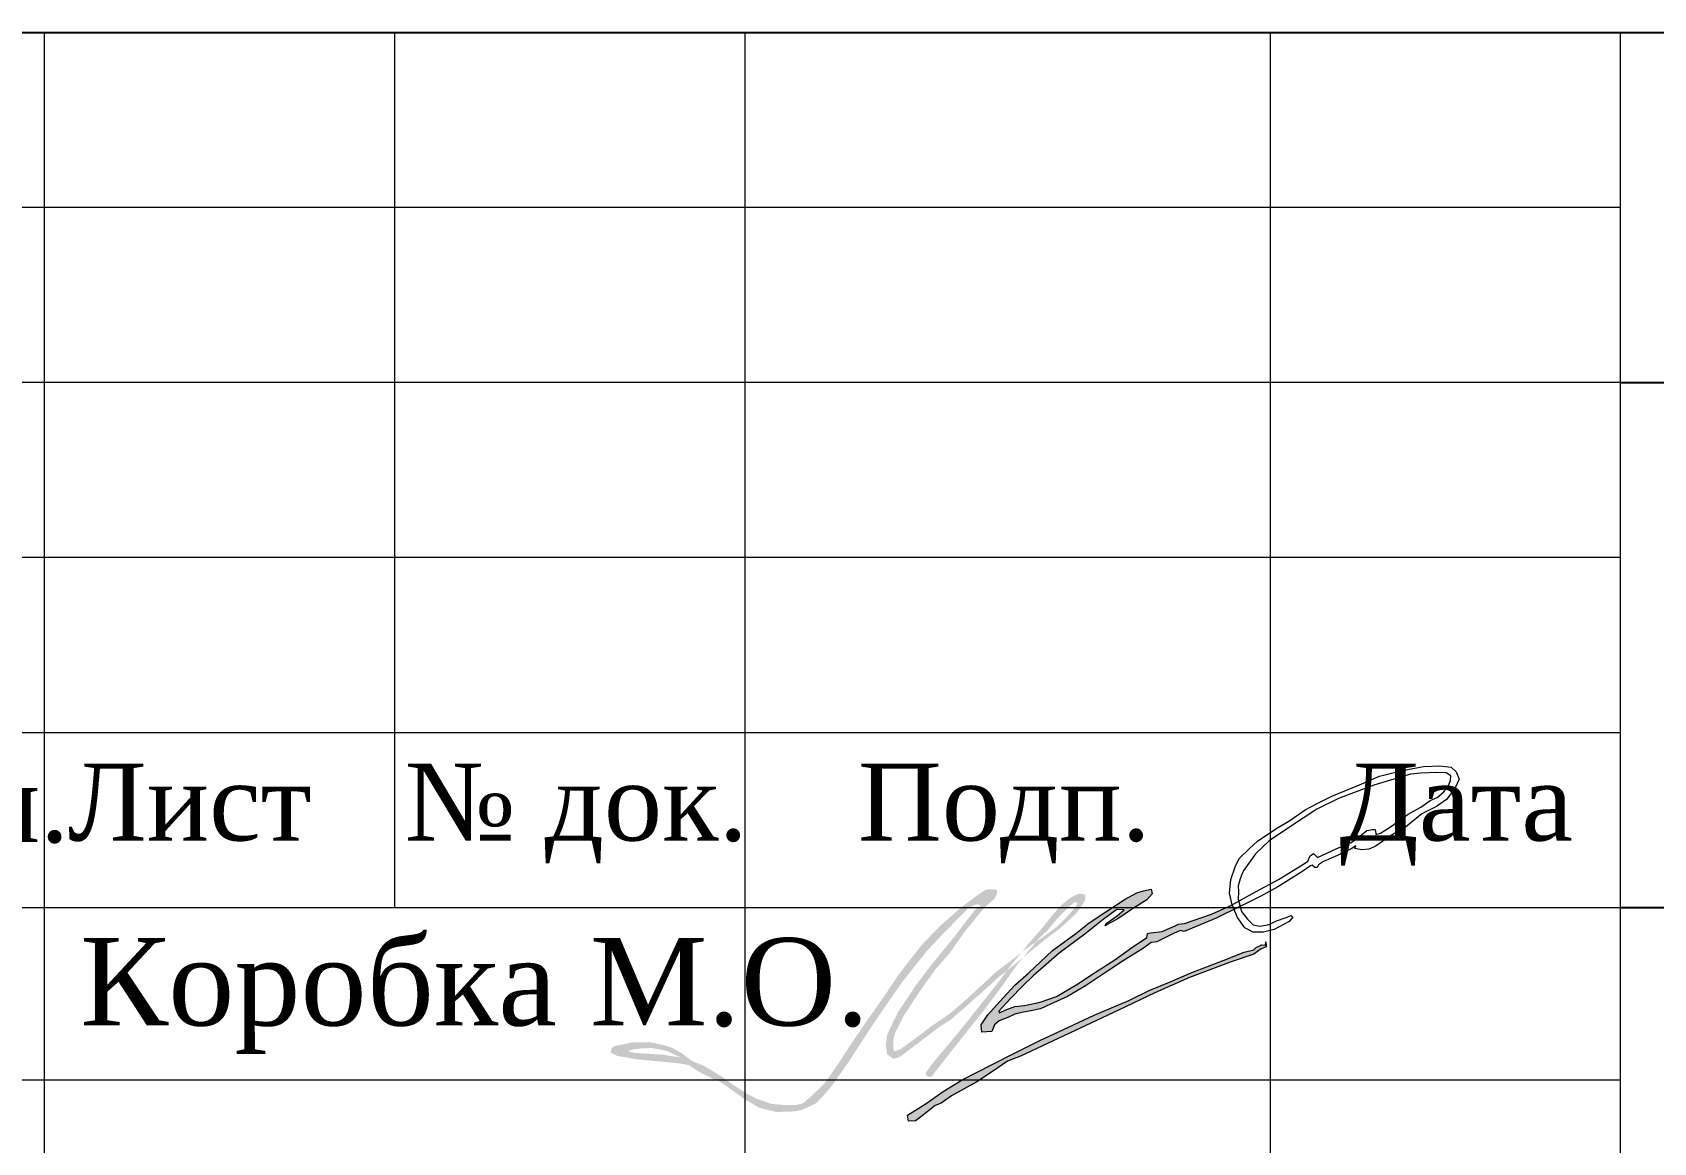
# Model space of a CAD drawing. Header units: millimetres. Extents: x 3380 to 11503, y -2610 to -1453.
# Drawn here: x 11333.07 to 11379.36, y -2581.95 to -2550.25 of the extents above; entities that cross this region are included whole.
import ezdxf

# ---------------------------------------------------------------- set-up
doc = ezdxf.new("R2010")
doc.units = ezdxf.units.MM
doc.linetypes.add('______A_', pattern=[0])
doc.layers.add('Format', color=10, linetype='Continuous', lineweight=50)
doc.layers.add('Text', color=7, linetype='Continuous')
doc.layers.add('КОНТУРА', color=7, linetype='Continuous')
doc.styles.get("Standard").update_dxf_attribs({"font": 'arial.ttf'})

msp = doc.modelspace()

# ---------------------------------------------------------------- hatches: boundary and pattern name
at = {"linetype": 'Continuous', "lineweight": 20}
h = msp.add_hatch(color=174, dxfattribs=at)
h.dxf.hatch_style = 1
h.paths.add_polyline_path([(11355.881, -2580.355), (11356.364, -2579.669), (11357.144, -2578.471), (11357.907, -2577.367), (11358.609, -2576.485), (11359.045, -2576.019), (11359.794, -2575.254), (11360.036, -2575.142), (11360.173, -2575.176), (11359.993, -2575.301), (11359.769, -2575.585), (11359.42, -2576.049), (11358.817, -2576.779), (11358.295, -2577.463), (11357.779, -2578.244), (11357.486, -2578.854), (11357.443, -2579.155), (11357.477, -2579.43), (11357.654, -2579.555), (11357.83, -2579.512), (11358.403, -2579.078), (11358.971, -2578.648), (11359.277, -2578.454), (11359.648, -2578.134), (11360.277, -2577.579), (11360.67, -2577.22), (11360.894, -2577.041), (11360.904, -2577.027), (11361.319, -2576.513), (11361.16, -2576.646), (11360.612, -2577.057), (11360.12, -2577.514), (11359.734, -2577.866), (11359.272, -2578.267), (11358.754, -2578.619), (11358.257, -2578.999), (11357.851, -2579.289), (11357.693, -2579.345), (11357.654, -2579.281), (11357.654, -2579.016), (11357.701, -2578.828), (11357.795, -2578.644), (11357.949, -2578.337), (11358.087, -2578.129), (11358.399, -2577.642), (11358.865, -2576.995), (11359.241, -2576.572), (11359.661, -2575.97), (11360.254, -2575.241), (11360.537, -2574.993), (11360.615, -2574.846), (11360.615, -2574.756), (11360.591, -2574.724), (11360.353, -2574.718), (11360.286, -2574.734), (11360.059, -2574.886), (11359.602, -2575.229), (11358.983, -2575.771), (11358.499, -2576.27), (11358.155, -2576.702), (11357.767, -2577.209), (11357.425, -2577.729), (11356.91, -2578.457), (11356.552, -2578.982), (11356.082, -2579.703), (11355.705, -2580.243), (11355.318, -2580.624), (11355.07, -2580.83), (11354.899, -2580.875), (11354.574, -2580.883), (11354.16, -2580.843), (11353.761, -2580.704), (11353.457, -2580.547), (11353.129, -2580.333), (11352.742, -2580.056), (11352.235, -2579.754), (11351.9, -2579.621), (11352.037, -2579.744), (11352.494, -2580.069), (11352.917, -2580.355), (11353.446, -2580.737), (11353.829, -2580.957), (11354.318, -2581.078), (11354.826, -2581.061), (11355.05, -2581.018), (11355.446, -2580.833), (11355.657, -2580.613)])
h = msp.add_hatch(color=174, dxfattribs=at)
h.dxf.hatch_style = 1
h.paths.add_polyline_path([(11363.647, -2575.582), (11364.037, -2575.296), (11364.245, -2575.3), (11364.046, -2575.478), (11363.733, -2575.699), (11363.701, -2575.763), (11363.782, -2575.717), (11364.065, -2575.56), (11364.488, -2575.273), (11364.897, -2575.021), (11365.05, -2574.847), (11365.019, -2574.717), (11364.797, -2574.76), (11364.605, -2574.817), (11364.274, -2574.999), (11363.726, -2575.364), (11363.249, -2575.676), (11362.862, -2575.976), (11362.196, -2576.463), (11361.52, -2577.101), (11361.12, -2577.458), (11360.684, -2577.927), (11360.349, -2578.301), (11360.166, -2578.588), (11360.179, -2578.797), (11360.471, -2578.78), (11360.545, -2578.588), (11360.68, -2578.475), (11360.928, -2578.375), (11361.124, -2578.288), (11361.329, -2578.236), (11361.577, -2578.184), (11361.86, -2578.136), (11362.139, -2577.997), (11362.626, -2577.784), (11363.141, -2577.477), (11363.795, -2577.038), (11364.213, -2576.76), (11364.802, -2576.401), (11365.015, -2576.236), (11365.177, -2576.219), (11365.673, -2575.966), (11365.856, -2575.897), (11365.96, -2575.923), (11366.877, -2575.541), (11367.389, -2575.289), (11367.335, -2575.159), (11367.276, -2575.192), (11366.738, -2575.426), (11365.966, -2575.699), (11365.796, -2575.716), (11365.705, -2575.76), (11365.334, -2575.926), (11365, -2575.965), (11364.913, -2575.978), (11364.892, -2576.095), (11364.801, -2576.16), (11364.492, -2576.364), (11363.976, -2576.728), (11363.428, -2577.089), (11362.894, -2577.44), (11362.312, -2577.775), (11361.843, -2577.94), (11361.401, -2578.039), (11361.127, -2578.061), (11360.871, -2578.161), (11360.689, -2578.243), (11360.667, -2578.195), (11360.997, -2577.836), (11361.34, -2577.485), (11361.649, -2577.188), (11362.391, -2576.542), (11363.126, -2575.998)])
h = msp.add_hatch(color=174, dxfattribs=at)
h.dxf.hatch_style = 1
h.paths.add_polyline_path([(11362.319, -2575.574), (11362.694, -2575.199), (11362.812, -2575.095), (11362.877, -2575.089), (11362.914, -2575.103), (11362.882, -2575.194), (11362.791, -2575.301), (11362.549, -2575.574), (11362.281, -2575.822), (11361.951, -2576.066), (11361.735, -2576.216), (11361.361, -2576.666), (11361.544, -2576.519), (11361.978, -2576.159), (11362.444, -2575.809), (11362.885, -2575.399), (11363.109, -2575.077), (11363.141, -2574.953), (11363.141, -2574.872), (11362.985, -2574.843), (11362.88, -2574.87), (11362.7, -2574.969), (11362.447, -2575.176), (11362.226, -2575.419), (11361.927, -2575.801), (11361.528, -2576.254), (11361.319, -2576.513), (11361.369, -2576.471), (11361.735, -2576.216), (11361.803, -2576.135), (11362.069, -2575.874)])
h = msp.add_hatch(color=174, dxfattribs=at)
h.dxf.hatch_style = 1
h.paths.add_polyline_path([(11358.088, -2581.343), (11358.057, -2581.164), (11358.59, -2580.836), (11359.076, -2580.495), (11359.618, -2580.159), (11360.481, -2579.72), (11361.133, -2579.392), (11361.837, -2579.034), (11362.375, -2578.79), (11363.387, -2578.31), (11364.375, -2577.891), (11364.983, -2577.599), (11365.543, -2577.372), (11366.178, -2577.097), (11367.07, -2576.748), (11367.67, -2576.512), (11367.945, -2576.446), (11368.028, -2576.372), (11368.102, -2576.342), (11368.168, -2576.302), (11368.282, -2576.311), (11368.29, -2576.219), (11368.304, -2576.364), (11368.155, -2576.416), (11367.949, -2576.569), (11367.298, -2576.791), (11366.107, -2577.235), (11365.123, -2577.671), (11364.083, -2578.174), (11362.826, -2578.761), (11361.289, -2579.484), (11360.917, -2579.624), (11360.484, -2579.925), (11360.043, -2580.213), (11359.32, -2580.612), (11359.023, -2580.822), (11358.852, -2580.888), (11358.516, -2581.158), (11358.288, -2581.329)])
h = msp.add_hatch(color=174, dxfattribs=at)
h.dxf.hatch_style = 1
h.paths.add_polyline_path([(11361.193, -2576.868), (11361.361, -2576.666), (11360.894, -2577.041), (11360.699, -2577.313), (11360.154, -2578.003), (11359.535, -2578.781), (11358.732, -2579.741), (11358.569, -2579.981), (11358.634, -2580.067), (11358.754, -2580.067), (11358.805, -2579.986), (11359.166, -2579.527), (11360.222, -2578.196), (11360.691, -2577.577)])
h = msp.add_hatch(color=174, dxfattribs=at)
h.dxf.hatch_style = 1
h.paths.add_polyline_path([(11361.193, -2576.868), (11361.361, -2576.666), (11360.894, -2577.041), (11360.699, -2577.313), (11360.154, -2578.003), (11359.535, -2578.781), (11358.732, -2579.741), (11358.569, -2579.981), (11358.634, -2580.067), (11358.754, -2580.067), (11358.805, -2579.986), (11359.166, -2579.527), (11360.222, -2578.196), (11360.691, -2577.577)])
h = msp.add_hatch(color=174, dxfattribs=at)
h.dxf.hatch_style = 1
h.paths.add_polyline_path([(11350.247, -2579.286), (11350.426, -2579.265), (11350.748, -2579.252), (11351.054, -2579.303), (11351.212, -2579.346), (11351.493, -2579.473), (11351.569, -2579.518), (11351.818, -2579.589), (11351.9, -2579.621), (11351.845, -2579.572), (11351.624, -2579.406), (11351.346, -2579.25), (11351.08, -2579.161), (11350.7, -2579.086), (11350.218, -2579.086), (11349.683, -2579.199), (11349.616, -2579.248), (11349.584, -2579.382), (11349.756, -2579.471), (11350.324, -2579.573), (11350.743, -2579.611), (11351.241, -2579.66), (11351.567, -2579.692), (11351.833, -2579.741), (11351.679, -2579.584), (11351.571, -2579.519), (11351.092, -2579.443), (11350.557, -2579.409), (11350.226, -2579.384), (11350.086, -2579.337), (11350.128, -2579.32)])
h = msp.add_hatch(color=174, dxfattribs=at)
h.dxf.hatch_style = 1
h.paths.add_polyline_path([(11352.037, -2579.744), (11351.9, -2579.621), (11351.818, -2579.589), (11351.574, -2579.52), (11351.571, -2579.519), (11351.679, -2579.584), (11351.866, -2579.774), (11352.087, -2579.918), (11352.52, -2580.139), (11352.686, -2580.198), (11352.494, -2580.069)])

# ---------------------------------------------------------------- linework, layer by layer
at = {"color": 7}
for p, q in [((11313.411, -2550.246), (11498.411, -2550.246)), ((11378.411, -2560.246), (11498.411, -2560.246)), ((11448.411, -2575.246), (11378.411, -2575.246))]:
    msp.add_line(p, q, dxfattribs=at)
at = {"color": 174, "linetype": '______A_', "lineweight": 20}
for points in [[(11363.701, -2575.763), (11363.733, -2575.699), (11364.046, -2575.478), (11364.245, -2575.3), (11364.037, -2575.296), (11363.647, -2575.582), (11363.126, -2575.998), (11362.391, -2576.542), (11361.649, -2577.188), (11361.34, -2577.485), (11360.997, -2577.836), (11360.667, -2578.195), (11360.689, -2578.243), (11360.871, -2578.161), (11361.127, -2578.061), (11361.401, -2578.039), (11361.843, -2577.94), (11362.312, -2577.775), (11362.894, -2577.44), (11363.428, -2577.089), (11363.976, -2576.728), (11364.492, -2576.364), (11364.801, -2576.16), (11364.892, -2576.095), (11364.913, -2575.978), (11365, -2575.965), (11365.334, -2575.926), (11365.705, -2575.76), (11365.796, -2575.716), (11365.966, -2575.699), (11366.738, -2575.426), (11367.276, -2575.192), (11368.015, -2574.779), (11368.657, -2574.441), (11369.37, -2574.001), (11369.492, -2573.918), (11369.561, -2573.758), (11369.652, -2573.693), (11369.769, -2573.81), (11370.299, -2573.559), (11370.724, -2573.377), (11370.928, -2573.234), (11371.171, -2573.034), (11371.339, -2573.008), (11371.409, -2573.006), (11371.431, -2573.12), (11371.436, -2573.149), (11371.567, -2573.117), (11371.876, -2572.919), (11372.357, -2572.571), (11372.721, -2572.373), (11372.987, -2572.183), (11373.183, -2572.096), (11373.376, -2571.937), (11373.503, -2571.75), (11373.563, -2571.609), (11373.569, -2571.476), (11373.436, -2571.389), (11373.161, -2571.381), (11372.719, -2571.403), (11372.421, -2571.428), (11371.376, -2571.742), (11370.368, -2572.125), (11369.747, -2572.428), (11368.967, -2572.948), (11368.389, -2573.334), (11367.994, -2573.705), (11367.659, -2574.169), (11367.611, -2574.266), (11367.555, -2574.418), (11367.502, -2574.618), (11367.511, -2574.791), (11367.498, -2574.995), (11367.598, -2575.351), (11367.763, -2575.568), (11367.932, -2575.737), (11368.12, -2575.769), (11368.389, -2575.725), (11368.593, -2575.621), (11368.876, -2575.521), (11369.019, -2575.469), (11369.058, -2575.517), (11368.954, -2575.639), (11368.533, -2575.864), (11368.229, -2575.942), (11367.933, -2575.938), (11367.69, -2575.821), (11367.486, -2575.521), (11367.334, -2575.157), (11367.256, -2574.832), (11367.291, -2574.438), (11367.417, -2574.078), (11367.534, -2573.84), (11367.825, -2573.553), (11368.055, -2573.341), (11368.603, -2572.97), (11368.946, -2572.77), (11369.411, -2572.449), (11369.772, -2572.258), (11370.171, -2572.055), (11370.968, -2571.73), (11371.537, -2571.487), (11372.184, -2571.327), (11372.796, -2571.214), (11373.261, -2571.188), (11373.587, -2571.232), (11373.721, -2571.366), (11373.813, -2571.574), (11373.691, -2571.839), (11373.452, -2572.151), (11373.161, -2572.349), (11372.748, -2572.561), (11372.275, -2572.943), (11371.853, -2573.194), (11371.41, -2573.492), (11371.232, -2573.57), (11371.032, -2573.587), (11370.837, -2573.552), (11370.863, -2573.474), (11370.724, -2573.561), (11370.372, -2573.735), (11369.938, -2573.925), (11369.799, -2574.021), (11369.755, -2574.099), (11369.69, -2574.099), (11369.616, -2574.025), (11369.564, -2574.047), (11369.321, -2574.22), (11368.631, -2574.648), (11368.152, -2574.912), (11367.784, -2575.099), (11367.547, -2575.21), (11366.877, -2575.541), (11365.96, -2575.923), (11365.856, -2575.897), (11365.673, -2575.966), (11365.177, -2576.219), (11365.015, -2576.236), (11364.802, -2576.401), (11364.213, -2576.76), (11363.795, -2577.038), (11363.141, -2577.477), (11362.626, -2577.784), (11362.139, -2577.997), (11361.86, -2578.136), (11361.577, -2578.184), (11361.329, -2578.236), (11361.124, -2578.288), (11360.928, -2578.375), (11360.68, -2578.475), (11360.545, -2578.588), (11360.471, -2578.78), (11360.179, -2578.797), (11360.166, -2578.588), (11360.349, -2578.301), (11360.684, -2577.927), (11361.12, -2577.458), (11361.52, -2577.101), (11362.196, -2576.463), (11362.862, -2575.976), (11363.249, -2575.676), (11363.726, -2575.364), (11364.274, -2574.999), (11364.605, -2574.817), (11364.797, -2574.76), (11365.019, -2574.717), (11365.05, -2574.847), (11364.897, -2575.021), (11364.488, -2575.273), (11364.065, -2575.56), (11363.782, -2575.717), (11363.701, -2575.763)], [(11358.088, -2581.343), (11358.057, -2581.164), (11358.59, -2580.836), (11359.076, -2580.495), (11359.618, -2580.159), (11360.481, -2579.72), (11361.133, -2579.392), (11361.837, -2579.034), (11362.375, -2578.79), (11363.387, -2578.31), (11364.375, -2577.891), (11364.983, -2577.599), (11365.543, -2577.372), (11366.178, -2577.097), (11367.07, -2576.748), (11367.67, -2576.512), (11367.945, -2576.446), (11368.028, -2576.372), (11368.102, -2576.342), (11368.168, -2576.302), (11368.282, -2576.311), (11368.29, -2576.219), (11368.304, -2576.364), (11368.155, -2576.416), (11367.949, -2576.569), (11367.298, -2576.791), (11366.107, -2577.235), (11365.123, -2577.671), (11364.083, -2578.174), (11362.826, -2578.761), (11361.289, -2579.484), (11360.917, -2579.624), (11360.484, -2579.925), (11360.043, -2580.213), (11359.32, -2580.612), (11359.023, -2580.822), (11358.852, -2580.888), (11358.516, -2581.158), (11358.288, -2581.329), (11358.088, -2581.343)]]:
    msp.add_lwpolyline(points, dxfattribs=at)
at = {"layer": 'Format', "color": 7, "lineweight": 5}
for p, q in [((11333.411, -2550.246), (11333.411, -2605.055)), ((11343.411, -2550.246), (11343.411, -2575.246)), ((11343.411, -2550.246), (11343.411, -2575.246)), ((11353.411, -2550.246), (11353.411, -2605.055)), ((11353.411, -2550.246), (11353.411, -2605.055)), ((11368.411, -2550.246), (11368.411, -2605.055)), ((11368.411, -2550.246), (11368.411, -2605.055)), ((11378.411, -2550.246), (11378.411, -2605.055)), ((11378.411, -2550.246), (11378.411, -2605.055)), ((11378.411, -2570.246), (11313.411, -2570.246)), ((11378.411, -2570.246), (11313.411, -2570.246)), ((11378.411, -2575.246), (11313.411, -2575.246))]:
    msp.add_line(p, q, dxfattribs=at)
at = {"layer": 'Text', "color": 7, "lineweight": 5}
for p, q in [((11378.411, -2555.246), (11313.411, -2555.246)), ((11378.411, -2560.246), (11313.411, -2560.246)), ((11378.411, -2565.246), (11313.411, -2565.246)), ((11378.411, -2565.246), (11313.411, -2565.246)), ((11378.411, -2580.169), (11313.411, -2580.169))]:
    msp.add_line(p, q, dxfattribs=at)

# ---------------------------------------------------------------- texts
at = {"layer": 'КОНТУРА', "color": 7, "linetype": 'Continuous', "lineweight": 15, "attachment_point": 1}
for s, width, heights, insert, char_height in [('\\pi0.99206;{\\fTimes New Roman|b0|i0|c204|p18;Кол.уч.}', 11.9896, [0], (11322.601, -2571.169), 2.2), ('\\pi1.7764;{\\fTimes New Roman|b0|i0|c204|p18;Лист}', 10.30662, [0], (11332.311, -2571.126), 2.2), ('\\pi0.49159;{\\fTimes New Roman|b0|i0|c204|p18;№ док.}', 10.30662, [2.652], (11343.209, -2571.126), 2.2), ('\\pi1.2109;{\\fTimes New Roman|b0|i0|c204|p18;Подп.}', 10.30662, [2.652], (11355.431, -2571.126), 2.2), ('\\pi1.9175;{\\fTimes New Roman|b0|i0|c204|p18;Дата}', 10.30662, [2.652], (11368.475, -2571.126), 2.2), ('\\pi21.023;{\\fTimes New Roman|b0|i0|c204|p18;Коробка М.О.}', 63.74398, [0], (11313.411, -2576.107), 2.5)]:
    msp.add_mtext_dynamic_manual_height_columns(s, width=width, gutter_width=1, heights=heights, dxfattribs=dict(at, insert=insert, char_height=char_height))

doc.saveas('drawing.dxf')
